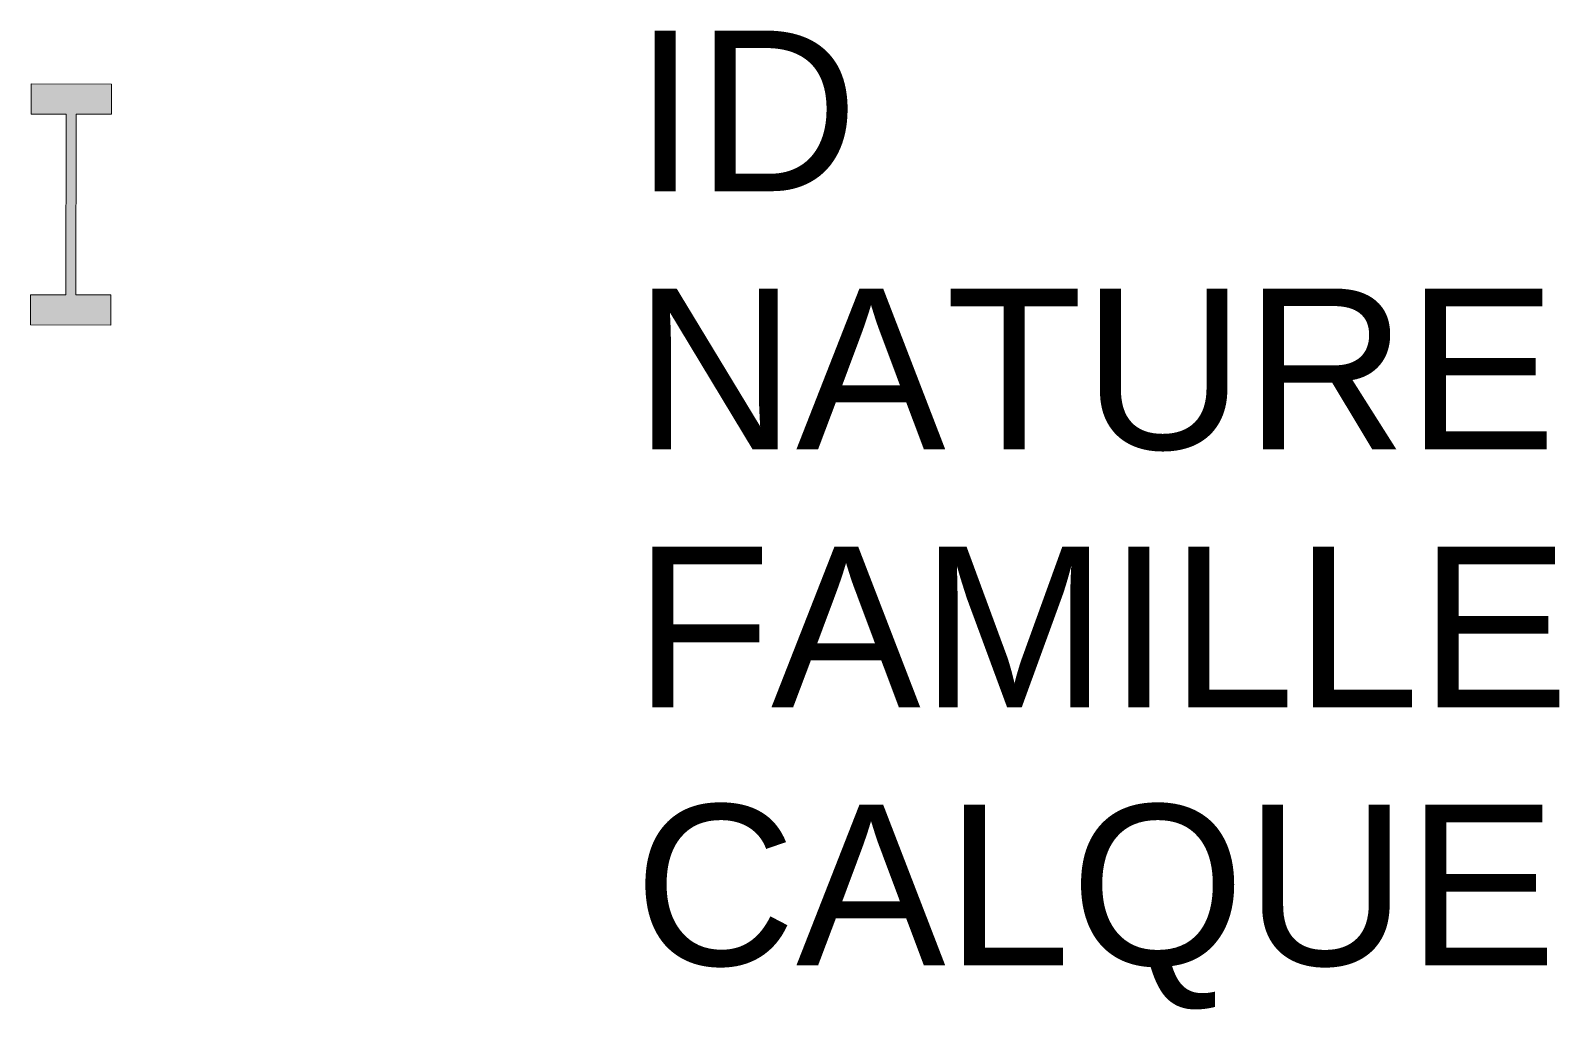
# Model space of a CAD drawing. Header units: metres. Extents: x 3268.95 to 3270.85, y 1871.27 to 1872.49.
import ezdxf

# ---------------------------------------------------------------- set-up
doc = ezdxf.new("R2010")
doc.units = ezdxf.units.M
doc.linetypes.add('Socle_Continu', pattern=[2.5, 2.5, 0])
doc.layers.add('CHAUF_SCT', color=6, linetype='Socle_Continu', lineweight=13)
doc.styles.get("Standard").update_dxf_attribs({"font": 'arial.ttf'})

msp = doc.modelspace()

# ---------------------------------------------------------------- hatches: boundary and pattern name
at = {"layer": 'CHAUF_SCT', "linetype": 'Socle_Continu'}
msp.add_hatch(color=256, dxfattribs=at).paths.add_polyline_path([(3269.0503, 1872.4262), (3268.9503, 1872.4264), (3268.9503, 1872.3889), (3268.994, 1872.3888), (3268.9935, 1872.1638), (3268.9498, 1872.1639), (3268.9497, 1872.1264), (3269.0497, 1872.1262), (3269.0498, 1872.1637), (3269.006, 1872.1638), (3269.0065, 1872.3888), (3269.0503, 1872.3887)])

# ---------------------------------------------------------------- linework, layer by layer
for p, q in [((3269.0503, 1872.4262), (3268.9503, 1872.4264)), ((3268.9503, 1872.4264), (3268.9503, 1872.3889)), ((3269.0503, 1872.3887), (3269.0503, 1872.4262)), ((3268.9503, 1872.3889), (3268.994, 1872.3888)), ((3268.994, 1872.3888), (3268.9935, 1872.1638)), ((3269.006, 1872.1638), (3269.0065, 1872.3888)), ((3269.0065, 1872.3888), (3269.0503, 1872.3887)), ((3268.9498, 1872.1639), (3268.9497, 1872.1264)), ((3268.9935, 1872.1638), (3268.9498, 1872.1639)), ((3269.0498, 1872.1637), (3269.006, 1872.1638)), ((3269.0497, 1872.1262), (3269.0498, 1872.1637)), ((3268.9497, 1872.1264), (3269.0497, 1872.1262))]:
    msp.add_line(p, q, dxfattribs=at)

# ---------------------------------------------------------------- texts
at = {"layer": 'CHAUF_SCT', "linetype": 'Socle_Continu', "flags": 9}
for tag, p, s in [('ID', (3269.7011, 1872.2929), 'EP_0368'), ('NATURE', (3269.7011, 1871.9716), 'Changement de matériau'), ('FAMILLE', (3269.7011, 1871.6503), 'Chauffage'), ('CALQUE', (3269.7011, 1871.329), 'CHAUF_SCT')]:
    msp.add_attdef(tag, p, s, height=0.2, dxfattribs=at)

doc.saveas('drawing.dxf')
